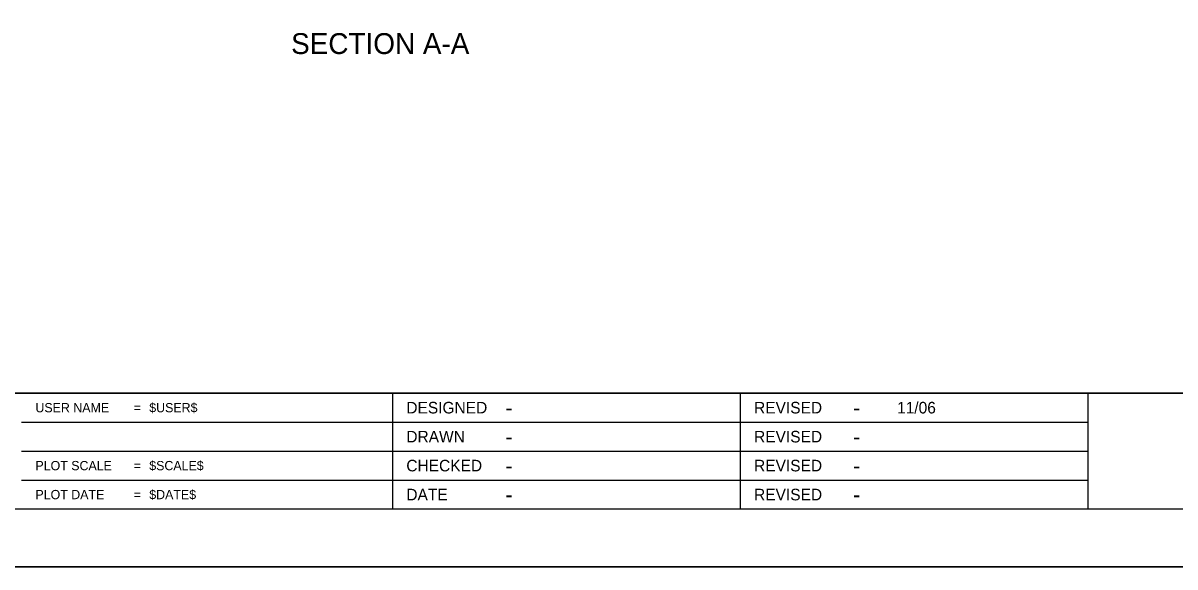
# Model space of a CAD drawing. Extents: x 99512 to 100192, y 99869 to 100309.
# Drawn here: x 99612.2 to 99811, y 99868.6 to 99962.5 of the extents above; entities that cross this region are included whole.
import ezdxf

# ---------------------------------------------------------------- set-up
doc = ezdxf.new("R2010")
doc.units = 0
for name, color, linetype in [('Design_PR_Roadway Notes', 7, 'Continuous'), ('Sheets_50 Reference Boundary', 7, 'Continuous'), ('Sheets_General Details', 7, 'Continuous'), ('Sheets_Printer Plotting Border', 7, 'Continuous')]:
    doc.layers.add(name, color=color, linetype=linetype)

msp = doc.modelspace()

# ---------------------------------------------------------------- linework, layer by layer
at = {"layer": 'Sheets_50 Reference Boundary'}
msp.add_lwpolyline([(99552.47, 100298.64), (100182.47, 100298.64), (100182.47, 99898.64), (99552.47, 99898.64)], close=True, dxfattribs=at)
at = {"layer": 'Sheets_General Details'}
for p, q in [((99552.47, 99898.64), (100182.47, 99898.64)), ((99675.96, 99898.64), (99675.96, 99878.64)), ((99735.96, 99898.64), (99735.96, 99878.64)), ((99795.96, 99898.64), (99795.96, 99878.64)), ((99611.96, 99893.64), (99795.96, 99893.64)), ((99611.96, 99888.64), (99795.96, 99888.64)), ((99611.96, 99883.64), (99795.96, 99883.64)), ((100192.47, 99868.64), (99512.47, 99868.64))]:
    msp.add_line(p, q, dxfattribs=at)
msp.add_lwpolyline([(99552.47, 100298.64), (100182.47, 100298.64), (100182.47, 99878.64), (99552.47, 99878.64)], close=True, dxfattribs=at)
at = {"layer": 'Sheets_Printer Plotting Border'}
msp.add_lwpolyline([(99512.47, 99868.64), (100192.47, 99868.64), (100192.47, 100308.64), (99512.47, 100308.64)], close=True, dxfattribs=at)

# ---------------------------------------------------------------- texts
at = {"layer": 'Design_PR_Roadway Notes'}
msp.add_text('SECTION A-A', height=3.6, dxfattribs=at).set_placement((99658.48, 99957.18))
at = {"layer": 'Sheets_General Details'}
for s, height, p in [('DESIGNED', 2, (99678.36, 99895.14)), ('REVISED', 2, (99738.36, 99895.14)), ('11/06', 2, (99763.04, 99895.14)), ('-', 2.8, (99695.44, 99894.74)), ('-', 2.8, (99755.44, 99894.74)), ('DRAWN', 2, (99678.36, 99890.14)), ('REVISED', 2, (99738.36, 99890.14)), ('-', 2.8, (99695.44, 99889.74)), ('-', 2.8, (99755.44, 99889.74)), ('CHECKED', 2, (99678.36, 99885.14)), ('REVISED', 2, (99738.36, 99885.14)), ('-', 2.8, (99695.44, 99884.74)), ('-', 2.8, (99755.44, 99884.74)), ('DATE', 2, (99678.36, 99880.14)), ('REVISED', 2, (99738.36, 99880.14)), ('-', 2.8, (99695.44, 99879.74)), ('-', 2.8, (99755.44, 99879.74))]:
    msp.add_text(s, height=height, dxfattribs=at).set_placement(p)
for s, p in [('USER NAME', (99614.36, 99895.34)), ('=', (99631.31, 99895.34)), ('$USER$', (99634, 99895.34)), ('PLOT SCALE', (99614.36, 99885.34)), ('=', (99631.31, 99885.34)), ('$SCALE$', (99634, 99885.34)), ('PLOT DATE', (99614.36, 99880.34)), ('=', (99631.31, 99880.34)), ('$DATE$', (99634, 99880.34))]:
    msp.add_text(s, height=1.6, rotation=360, dxfattribs=at).set_placement(p)

doc.saveas('drawing.dxf')
